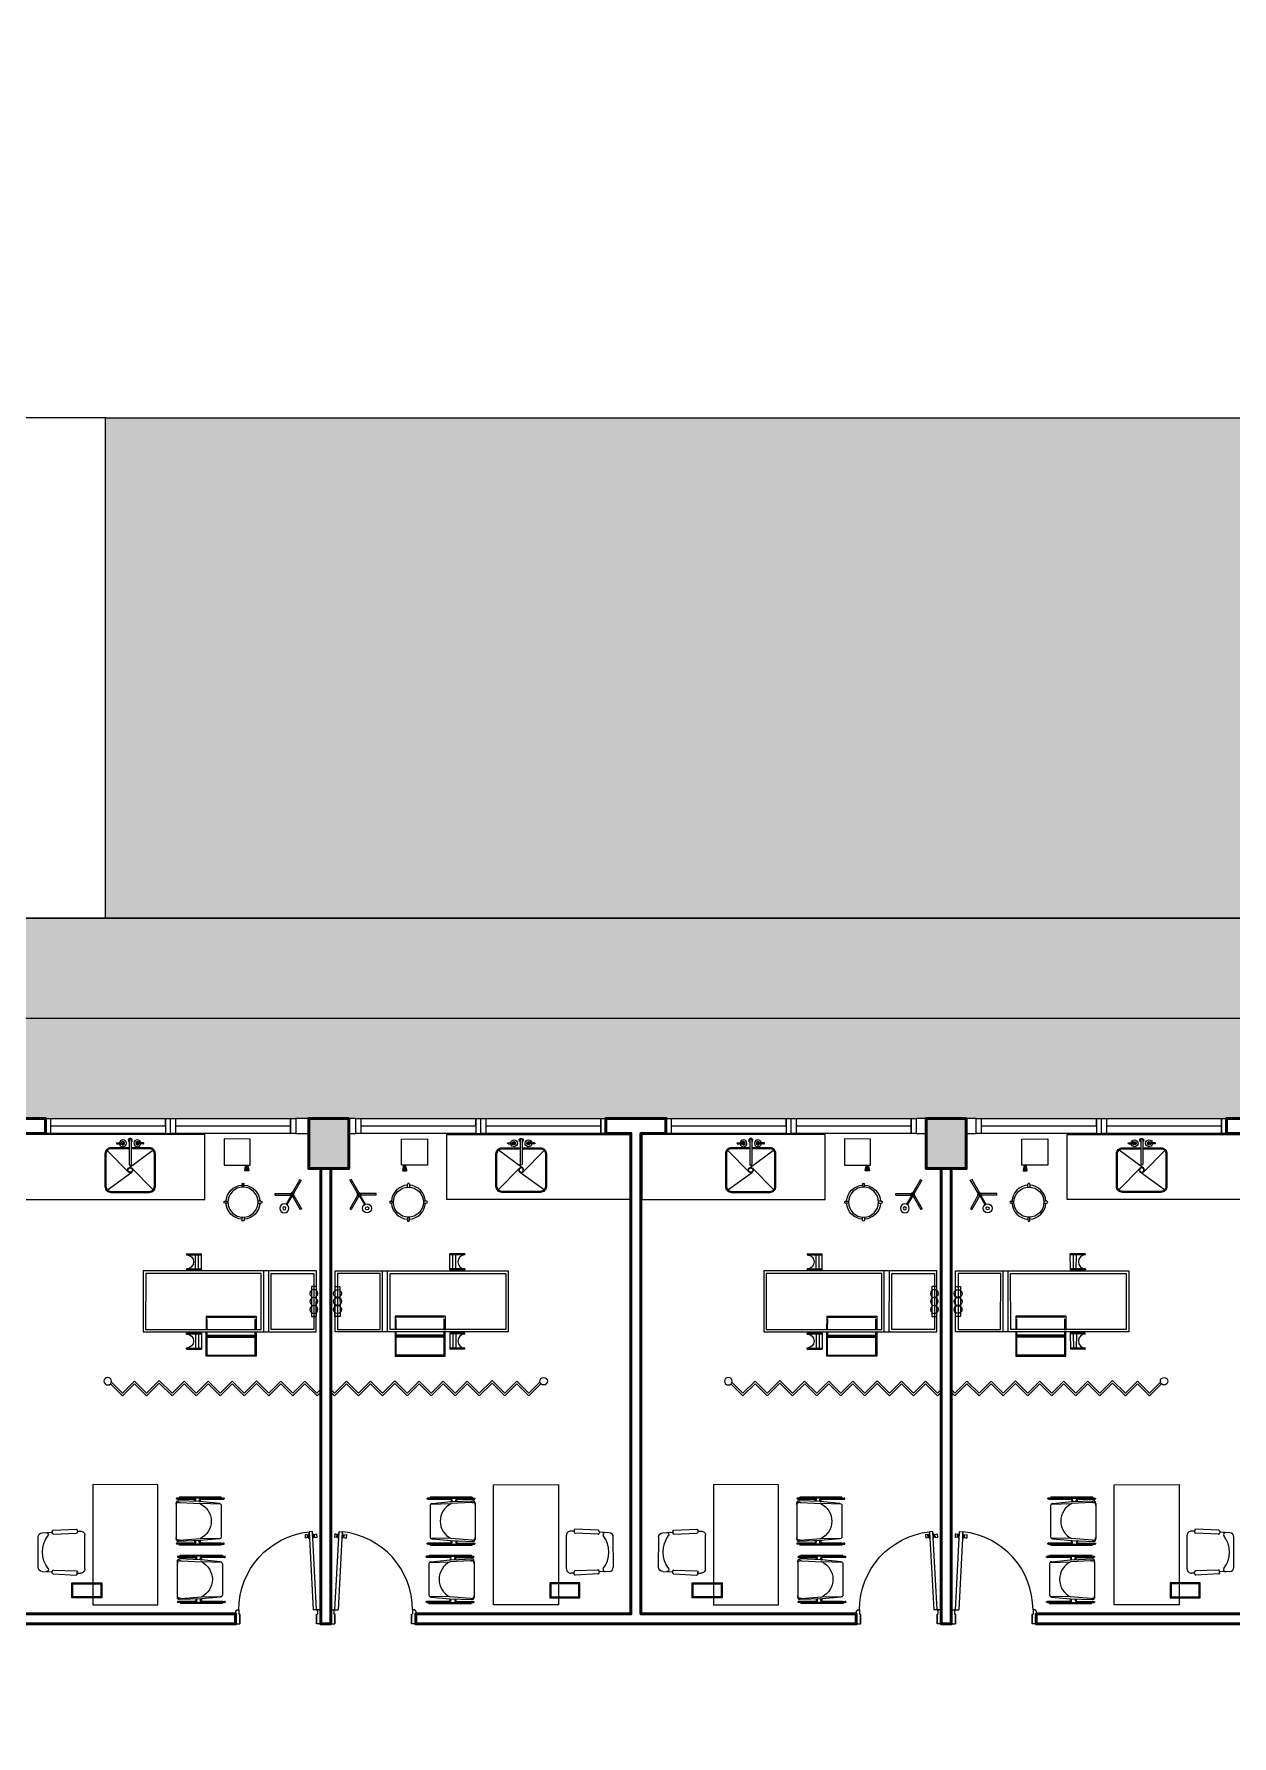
# Model space of a CAD drawing. Header units: millimetres. Extents: x 2508 to 2607, y 837 to 997.
# Drawn here: x 2555.01 to 2566.98, y 860.15 to 877.16 of the extents above; entities that cross this region are included whole.
import ezdxf

# ---------------------------------------------------------------- set-up
doc = ezdxf.new("R2010")
doc.units = ezdxf.units.MM
doc.linetypes.add('DASHED', pattern=[19.05, 12.7, -6.35])
for name, color, linetype, lineweight in [('COLUMNAS', 255, 'Continuous', 50), ('MOBILIARIO', 181, 'Continuous', 9), ('PAREDES', 7, 'Continuous', 50), ('PISO EST', 250, 'Continuous', 0)]:
    doc.layers.add(name, color=color, linetype=linetype, lineweight=lineweight)
doc.layers.add('PUERT', color=20, linetype='Continuous')
doc.layers.add('VENTANA', color=5, linetype='Continuous')
pattern_1 = [(50, (-142.9073, -102.22134), (0.364369338, -0.03187817), [0.0381, -0.4191]), (355, (-142.9073, -102.22134), (-0.07048565, 0.382113286), [0.03048, -0.33528]), (100.451, (-142.87695, -102.224), (0.293885003, 0.350233376), [0.03238, -0.35618]), (46.1842, (-142.9073, -102.11974), (0.54215808, -0.084084656), [0.05715, -0.62865]), (96.6356, (-142.86213, -102.12675), (0.47480847, 0.49485111), [0.04857, -0.53427]), (351.184, (-142.9073, -102.11974), (0.47480921, 0.49485024), [0.04572, -0.50292]), (21, (-142.8565, -102.14514), (0.30322976, -0.204531037), [0.0381, -0.4191]), (326, (-142.8565, -102.14514), (0.123604057, 0.36837593), [0.03048, -0.33528]), (71.4514, (-142.83124, -102.1622), (0.42683298, 0.163845715), [0.03238, -0.35618]), (37.5, (-142.90731, -102.22134), (0.0061772065, 0.169110078), [0, -0.331216, 0, -0.34036, 0, -0.33655]), (7.5, (-142.90731, -102.22134), (0.133639325, 0.20036115), [0, -0.194056, 0, -0.323596, 0, -0.12827]), (327.5, (-143.0206, -102.22134), (0.2711811903, -0.011457488), [0, -0.127, 0, -0.39624, 0, -0.52578]), (317.5, (-143.0714, -102.22134), (0.296258363, 0.050852982), [0, -0.1651, 0, -0.263144, 0, -0.37338])]

# ---------------------------------------------------------------- blocks, each defined once
blk = doc.blocks.new('gkgk')
for p, q in [((-0.037, 0.806), (-0.039, 0.766)), ((-0.015, 0.77), (-0.039, 0.766)), ((-0.013, 0.8), (-0.037, 0.806)), ((-0.035, 0.002), (0.008, 0.83)), ((-0.014, 0.776), (-0.015, 0.77)), ((-0.014, 0.776), (-0.013, 0.794)), ((-0.01, 0.776), (-0.014, 0.776)), ((-0.013, 0.794), (-0.013, 0.8)), ((-0.009, 0.793), (-0.013, 0.794)), ((-0.01, 0.776), (-0.009, 0.793)), ((-0.01, 0.776), (-0.01, 0.773)), ((-0.006, 0.773), (-0.01, 0.773)), ((-0.009, 0.793), (-0.009, 0.796)), ((-0.005, 0.796), (-0.009, 0.796)), ((-0.006, 0.773), (-0.007, 0.77)), ((-0.003, 0.77), (-0.007, 0.77)), ((-0.006, 0.773), (-0.005, 0.796)), ((-0.001, 0.798), (-0.005, 0.799)), ((-0.005, 0.796), (-0.005, 0.799)), ((-0.003, 0.77), (-0.001, 0.798)), ((0.003, 0.758), (-0.003, 0.77)), ((0.006, 0.81), (-0.001, 0.798)), ((0.043, 0.828), (0, 0)), ((0.003, 0.758), (0.006, 0.81)), ((0.005, 0.758), (0.003, 0.758)), ((0.007, 0.81), (0.006, 0.81)), ((0.008, 0.83), (0.043, 0.828)), ((0.04, 0.756), (0.041, 0.756)), ((0.041, 0.756), (0.044, 0.808)), ((0.041, 0.782), (0.041, 0.782)), ((0.041, 0.782), (0.041, 0.782)), ((0.041, 0.756), (0.048, 0.767)), ((0.042, 0.808), (0.044, 0.808)), ((0.044, 0.808), (0.05, 0.796)), ((0.048, 0.767), (0.05, 0.796)), ((0.048, 0.767), (0.052, 0.767)), ((0.05, 0.796), (0.054, 0.796)), ((0.052, 0.77), (0.053, 0.792)), ((0.052, 0.77), (0.056, 0.77)), ((0.052, 0.77), (0.052, 0.767)), ((0.053, 0.792), (0.054, 0.796)), ((0.053, 0.792), (0.057, 0.792)), ((0.056, 0.772), (0.057, 0.79)), ((0.056, 0.772), (0.06, 0.772)), ((0.056, 0.772), (0.056, 0.77)), ((0.057, 0.79), (0.057, 0.792)), ((0.057, 0.79), (0.061, 0.79)), ((0.06, 0.772), (0.061, 0.79)), ((0.06, 0.772), (0.06, 0.766)), ((0.06, 0.766), (0.084, 0.76)), ((0.061, 0.79), (0.062, 0.796)), ((0.062, 0.796), (0.086, 0.799)), ((0.086, 0.799), (0.084, 0.76)), ((-0.07, 0.002), (-0.045, 0.002)), ((-0.07, 0.002), (-0.07, -0.008)), ((-0.045, 0.002), (-0.045, -0.043)), ((-0.035, 0.002), (0, 0)), ((0.785, 0.002), (0.785, -0.043)), ((0.81, 0.002), (0.785, 0.002)), ((0.81, 0.002), (0.81, -0.008)), ((-0.08, -0.008), (-0.08, -0.138)), ((-0.08, -0.008), (-0.07, -0.008)), ((-0.08, -0.138), (-0.07, -0.138)), ((-0.07, -0.138), (-0.07, -0.148)), ((-0.07, -0.148), (-0.035, -0.148)), ((-0.035, -0.043), (-0.045, -0.043)), ((-0.045, -0.073), (-0.045, -0.073)), ((-0.045, -0.073), (-0.045, -0.073)), ((-0.035, -0.043), (-0.035, -0.148)), ((-0.035, -0.148), (-0.035, -0.043)), ((0.775, -0.043), (0.775, -0.148)), ((0.775, -0.148), (0.775, -0.043)), ((0.775, -0.043), (0.785, -0.043)), ((0.81, -0.148), (0.775, -0.148)), ((0.785, -0.073), (0.785, -0.073)), ((0.785, -0.073), (0.785, -0.073)), ((0.82, -0.008), (0.81, -0.008)), ((0.82, -0.138), (0.81, -0.138)), ((0.81, -0.138), (0.81, -0.148)), ((0.82, -0.008), (0.82, -0.138))]:
    blk.add_line(p, q)
at = {"ltscale": 0.25}
blk.add_circle((-0.04, 0.002), 0.005, dxfattribs=at)
blk.add_arc((-0.045, 0.002), 0.83, 360, 83.893)
blk = doc.blocks.new('DFHHHI0000000')
at = {"color": 7, "xscale": 0.9444444444444708, "yscale": 0.9444444444444708, "zscale": 0.9444444444444708, "rotation": 295.000000000284}
blk.add_blockref('gkgk', (2624.671, 1467.705), dxfattribs=at)
blk = doc.blocks.new('WRTG')
at = {"layer": 'VENTANA'}
for p, q in [((2664.195, 963.898), (2664.195, 964.048)), ((2664.195, 964.048), (2664.245, 964.048)), ((2665.395, 963.898), (2664.195, 963.898)), ((2664.245, 964.048), (2664.245, 963.898)), ((2664.245, 964.048), (2666.645, 964.048)), ((2664.245, 963.973), (2665.395, 963.973)), ((2664.245, 963.973), (2664.245, 963.898)), ((2665.395, 964.048), (2665.395, 963.898)), ((2665.395, 963.973), (2665.395, 964.048)), ((2665.395, 963.898), (2665.445, 963.898)), ((2665.445, 963.898), (2665.445, 964.048)), ((2666.645, 963.898), (2665.445, 963.898)), ((2665.495, 964.048), (2665.495, 963.973)), ((2665.495, 964.048), (2665.495, 963.898)), ((2665.495, 963.973), (2666.645, 963.973)), ((2666.645, 963.898), (2666.645, 964.048)), ((2666.645, 964.048), (2666.695, 964.048)), ((2666.645, 964.048), (2666.645, 963.898)), ((2666.695, 963.898), (2666.645, 963.898)), ((2666.695, 964.048), (2666.695, 963.898))]:
    blk.add_line(p, q, dxfattribs=at)
blk = doc.blocks.new('CESTO')
for points in [[(-0.077, 0.159), (0.073, 0.159), (0.073, -0.141), (-0.077, -0.141)], [(-0.067, 0.149), (0.063, 0.149), (0.063, -0.131), (-0.067, -0.131)]]:
    blk.add_lwpolyline(points, close=True)
blk = doc.blocks.new('LJ')
at = {"layer": 'MOBILIARIO'}
for p, q in [((2626.775, 1467.697), (2626.773, 1467.701)), ((2626.776, 1467.694), (2626.775, 1467.697)), ((2626.776, 1467.694), (2626.778, 1467.691)), ((2626.868, 1467.497), (2626.776, 1467.694)), ((2626.776, 1467.694), (2626.868, 1467.497)), ((2626.786, 1467.697), (2626.782, 1467.705)), ((2626.786, 1467.697), (2626.785, 1467.698)), ((2626.793, 1467.682), (2626.785, 1467.698)), ((2626.877, 1467.501), (2626.785, 1467.698)), ((2626.726, 1467.651), (2626.443, 1467.519)), ((2626.741, 1467.652), (2626.832, 1467.469)), ((2626.752, 1467.642), (2626.85, 1467.477)), ((2626.752, 1467.642), (2626.752, 1467.642)), ((2626.802, 1467.686), (2626.793, 1467.682)), ((2626.802, 1467.686), (2626.793, 1467.682)), ((2626.802, 1467.686), (2626.793, 1467.682)), ((2626.802, 1467.686), (2626.793, 1467.682)), ((2626.802, 1467.686), (2626.793, 1467.682)), ((2626.793, 1467.682), (2626.806, 1467.655)), ((2626.802, 1467.686), (2626.98, 1467.306)), ((2626.98, 1467.306), (2626.802, 1467.686)), ((2626.194, 1467.415), (2625.911, 1467.283)), ((2626.209, 1467.416), (2626.3, 1467.233)), ((2626.22, 1467.406), (2626.318, 1467.241)), ((2626.22, 1467.406), (2626.22, 1467.406)), ((2626.243, 1467.461), (2626.241, 1467.465)), ((2626.244, 1467.459), (2626.243, 1467.461)), ((2626.244, 1467.459), (2626.337, 1467.261)), ((2626.245, 1467.458), (2626.246, 1467.455)), ((2626.337, 1467.261), (2626.245, 1467.458)), ((2626.254, 1467.461), (2626.251, 1467.469)), ((2626.254, 1467.461), (2626.254, 1467.462)), ((2626.261, 1467.446), (2626.254, 1467.462)), ((2626.346, 1467.265), (2626.254, 1467.462)), ((2626.27, 1467.45), (2626.261, 1467.446)), ((2626.27, 1467.45), (2626.261, 1467.446)), ((2626.27, 1467.45), (2626.261, 1467.446)), ((2626.27, 1467.45), (2626.261, 1467.446)), ((2626.27, 1467.45), (2626.261, 1467.446)), ((2626.261, 1467.446), (2626.274, 1467.419)), ((2626.27, 1467.45), (2626.448, 1467.07)), ((2626.448, 1467.07), (2626.27, 1467.45)), ((2626.369, 1467.503), (2626.365, 1467.511)), ((2626.456, 1467.317), (2626.365, 1467.511)), ((2626.376, 1467.488), (2626.367, 1467.483)), ((2626.367, 1467.483), (2626.544, 1467.103)), ((2626.369, 1467.503), (2626.461, 1467.306)), ((2626.378, 1467.508), (2626.374, 1467.515)), ((2626.385, 1467.492), (2626.378, 1467.508)), ((2626.385, 1467.492), (2626.47, 1467.311)), ((2626.462, 1467.326), (2626.385, 1467.492)), ((2626.515, 1467.321), (2626.433, 1467.508)), ((2626.433, 1467.493), (2626.497, 1467.312)), ((2626.927, 1467.292), (2626.832, 1467.469)), ((2626.832, 1467.469), (2626.832, 1467.469)), ((2626.864, 1467.483), (2626.85, 1467.477)), ((2626.864, 1467.483), (2626.85, 1467.477)), ((2626.855, 1467.468), (2626.85, 1467.477)), ((2626.855, 1467.468), (2626.868, 1467.474)), ((2626.855, 1467.468), (2626.95, 1467.283)), ((2626.871, 1467.435), (2626.883, 1467.441)), ((2626.876, 1467.426), (2626.888, 1467.432)), ((2626.877, 1467.501), (2626.91, 1467.431)), ((2626.892, 1467.445), (2626.892, 1467.445)), ((2626.901, 1467.427), (2626.969, 1467.28)), ((2626.969, 1467.28), (2626.901, 1467.427)), ((2626.91, 1467.431), (2626.978, 1467.285)), ((2625.837, 1467.268), (2625.834, 1467.275)), ((2625.924, 1467.081), (2625.834, 1467.275)), ((2625.844, 1467.252), (2625.835, 1467.248)), ((2625.835, 1467.248), (2626.013, 1466.867)), ((2625.837, 1467.268), (2625.929, 1467.07)), ((2625.846, 1467.272), (2625.843, 1467.279)), ((2625.853, 1467.256), (2625.846, 1467.272)), ((2625.853, 1467.256), (2625.938, 1467.075)), ((2625.931, 1467.09), (2625.853, 1467.256)), ((2625.983, 1467.085), (2625.901, 1467.272)), ((2625.901, 1467.257), (2625.965, 1467.076)), ((2626.395, 1467.056), (2626.3, 1467.233)), ((2626.3, 1467.233), (2626.3, 1467.233)), ((2626.332, 1467.247), (2626.318, 1467.241)), ((2626.332, 1467.247), (2626.318, 1467.241)), ((2626.323, 1467.232), (2626.318, 1467.241)), ((2626.323, 1467.232), (2626.336, 1467.238)), ((2626.323, 1467.232), (2626.418, 1467.047)), ((2626.34, 1467.199), (2626.352, 1467.205)), ((2626.344, 1467.19), (2626.356, 1467.196)), ((2626.346, 1467.265), (2626.378, 1467.195)), ((2626.36, 1467.209), (2626.361, 1467.209)), ((2626.369, 1467.191), (2626.437, 1467.044)), ((2626.437, 1467.044), (2626.369, 1467.191)), ((2626.378, 1467.195), (2626.446, 1467.049)), ((2626.465, 1467.297), (2626.456, 1467.317)), ((2626.469, 1467.288), (2626.459, 1467.309)), ((2626.459, 1467.309), (2626.5, 1467.221)), ((2626.47, 1467.311), (2626.462, 1467.326)), ((2626.465, 1467.297), (2626.469, 1467.288)), ((2626.469, 1467.288), (2626.485, 1467.255)), ((2626.483, 1467.306), (2626.497, 1467.312)), ((2626.497, 1467.312), (2626.483, 1467.306)), ((2626.487, 1467.297), (2626.5, 1467.303)), ((2626.493, 1467.237), (2626.561, 1467.091)), ((2626.497, 1467.312), (2626.581, 1467.111)), ((2626.502, 1467.241), (2626.57, 1467.095)), ((2626.515, 1467.269), (2626.503, 1467.263)), ((2626.519, 1467.26), (2626.507, 1467.254)), ((2626.589, 1467.127), (2626.515, 1467.321)), ((2626.925, 1467.247), (2626.621, 1467.105)), ((2626.933, 1467.251), (2626.917, 1467.244)), ((2626.917, 1467.244), (2626.917, 1467.244)), ((2626.931, 1467.283), (2626.927, 1467.292)), ((2626.931, 1467.283), (2626.935, 1467.274)), ((2626.933, 1467.251), (2626.941, 1467.255)), ((2626.97, 1467.301), (2626.958, 1467.329)), ((2626.969, 1467.281), (2626.972, 1467.274)), ((2626.969, 1467.281), (2626.969, 1467.28)), ((2626.98, 1467.306), (2626.97, 1467.301)), ((2626.98, 1467.306), (2626.97, 1467.301)), ((2626.98, 1467.306), (2626.97, 1467.301)), ((2626.98, 1467.306), (2626.97, 1467.301)), ((2626.98, 1467.306), (2626.97, 1467.301)), ((2626.97, 1467.301), (2626.978, 1467.285)), ((2626.978, 1467.285), (2626.981, 1467.279)), ((2626.978, 1467.285), (2626.978, 1467.285)), ((2625.933, 1467.061), (2625.924, 1467.081)), ((2625.928, 1467.073), (2625.969, 1466.985)), ((2625.937, 1467.052), (2625.928, 1467.073)), ((2625.938, 1467.075), (2625.931, 1467.09)), ((2625.933, 1467.061), (2625.937, 1467.052)), ((2625.937, 1467.052), (2625.953, 1467.019)), ((2625.951, 1467.07), (2625.965, 1467.076)), ((2625.965, 1467.076), (2625.951, 1467.07)), ((2625.955, 1467.061), (2625.969, 1467.067)), ((2625.965, 1467.076), (2626.05, 1466.875)), ((2625.983, 1467.033), (2625.971, 1467.027)), ((2625.987, 1467.024), (2625.975, 1467.018)), ((2626.057, 1466.891), (2625.983, 1467.085)), ((2626.394, 1467.011), (2626.089, 1466.869)), ((2626.401, 1467.015), (2626.385, 1467.008)), ((2626.399, 1467.047), (2626.395, 1467.056)), ((2626.399, 1467.047), (2626.403, 1467.038)), ((2626.401, 1467.015), (2626.409, 1467.019)), ((2626.439, 1467.066), (2626.426, 1467.093)), ((2626.437, 1467.045), (2626.44, 1467.038)), ((2626.437, 1467.045), (2626.437, 1467.044)), ((2626.448, 1467.07), (2626.439, 1467.066)), ((2626.448, 1467.07), (2626.439, 1467.066)), ((2626.448, 1467.07), (2626.439, 1467.066)), ((2626.448, 1467.07), (2626.439, 1467.066)), ((2626.448, 1467.07), (2626.439, 1467.066)), ((2626.439, 1467.066), (2626.447, 1467.049)), ((2626.446, 1467.049), (2626.449, 1467.043)), ((2626.446, 1467.049), (2626.447, 1467.049)), ((2626.554, 1467.107), (2626.544, 1467.103)), ((2626.561, 1467.091), (2626.564, 1467.084)), ((2626.57, 1467.095), (2626.573, 1467.088)), ((2626.589, 1467.127), (2626.594, 1467.115)), ((2626.616, 1467.103), (2626.609, 1467.1)), ((2626.616, 1467.103), (2626.626, 1467.108)), ((2625.961, 1467.001), (2626.029, 1466.855)), ((2625.97, 1467.005), (2626.038, 1466.859)), ((2626.022, 1466.871), (2626.013, 1466.867)), ((2626.029, 1466.855), (2626.032, 1466.848)), ((2626.038, 1466.859), (2626.041, 1466.852)), ((2626.057, 1466.891), (2626.063, 1466.879)), ((2626.084, 1466.867), (2626.077, 1466.864)), ((2626.084, 1466.867), (2626.094, 1466.872)), ((2626.385, 1467.008), (2626.385, 1467.008)), ((2626.728, 1466.148), (2627.032, 1466.29)), ((2627.174, 1466.009), (2627.087, 1466.222)), ((2627.101, 1466.238), (2627.089, 1466.268)), ((2627.111, 1466.242), (2627.092, 1466.235)), ((2627.211, 1466.024), (2627.124, 1466.237)), ((2626.722, 1466.062), (2626.708, 1466.09)), ((2626.816, 1465.84), (2626.709, 1466.044)), ((2626.714, 1466.057), (2626.731, 1466.066)), ((2626.851, 1465.858), (2626.745, 1466.062)), ((2627.206, 1466.011), (2627.187, 1466.003)), ((2627.235, 1465.914), (2627.197, 1466.007)), ((2626.829, 1465.836), (2626.847, 1465.845)), ((2626.885, 1465.75), (2626.838, 1465.84)), ((2626.941, 1465.731), (2627.214, 1465.859))]:
    blk.add_line(p, q, dxfattribs=at)
blk.add_lwpolyline([(2627.457, 1466.576), (2626.368, 1466.068), (2626.093, 1466.657), (2627.182, 1467.165)], close=True, dxfattribs=at)
for centre in [(2626.778, 1467.703), (2626.246, 1467.467), (2626.37, 1467.512), (2625.838, 1467.277), (2626.976, 1467.277), (2626.445, 1467.041), (2626.569, 1467.087), (2626.037, 1466.851)]:
    blk.add_circle(centre, 0.005, dxfattribs=at)
for centre, radius, start, end in [((2626.734, 1467.633), 0.02, 27.7263, 115), ((2626.202, 1467.397), 0.02, 27.7263, 115), ((2626.452, 1467.501), 0.02, 115, 202.2737), ((2626.709, 1467.318), 0.194, 50.6954, 179.3046), ((2626.859, 1467.492), 0.01, 295, 25), ((2626.859, 1467.492), 0.01, 295, 25), ((2626.859, 1467.492), 0.02, 295, 25), ((2626.892, 1467.423), 0.02, 25, 115), ((2626.892, 1467.423), 0.01, 25, 115), ((2625.92, 1467.265), 0.02, 115, 202.2737), ((2626.177, 1467.082), 0.194, 50.6954, 179.3046), ((2626.328, 1467.256), 0.01, 295, 25), ((2626.328, 1467.256), 0.01, 295, 25), ((2626.328, 1467.256), 0.02, 295, 25), ((2626.36, 1467.187), 0.02, 25, 115), ((2626.36, 1467.187), 0.01, 25, 115), ((2626.479, 1467.315), 0.02, 205, 295), ((2626.479, 1467.315), 0.01, 205, 295), ((2626.511, 1467.245), 0.02, 115, 205), ((2626.511, 1467.245), 0.01, 115, 205), ((2626.917, 1467.265), 0.02, 295, 25), ((2626.932, 1467.273), 0.02, 295, 29.7636), ((2625.947, 1467.079), 0.02, 205, 295), ((2625.947, 1467.079), 0.01, 205, 295), ((2625.979, 1467.009), 0.02, 115, 205), ((2625.979, 1467.009), 0.01, 115, 205), ((2626.385, 1467.03), 0.02, 295, 25), ((2626.4, 1467.037), 0.02, 295, 29.7636), ((2626.6, 1467.118), 0.02, 200.2364, 295), ((2626.613, 1467.124), 0.02, 205, 295), ((2626.068, 1466.882), 0.02, 200.2364, 295), ((2626.081, 1466.888), 0.02, 205, 295), ((2627.05, 1466.251), 0.0425, 22.3974, 115), ((2627.096, 1466.225), 0.01, 112.3974, 202.3974), ((2627.114, 1466.233), 0.01, 22.3974, 112.3974), ((2626.746, 1466.109), 0.0425, 115, 207.6026), ((2626.718, 1466.048), 0.01, 117.6026, 207.6026), ((2626.736, 1466.058), 0.01, 27.6026, 117.6026), ((2627.184, 1466.013), 0.01, 202.3974, 292.3974), ((2627.202, 1466.02), 0.01, 292.3974, 22.3974), ((2626.825, 1465.844), 0.01, 207.6026, 297.6026), ((2626.843, 1465.854), 0.01, 297.6026, 27.6026), ((2626.944, 1466.082), 0.272, 257.675, 332.2182), ((2627.201, 1465.944), 0.02, 19.1265, 144.8903), ((2627.196, 1465.897), 0.0425, 295, 22.3974), ((2626.884, 1465.796), 0.02, 85.1097, 210.8735), ((2626.923, 1465.77), 0.0425, 207.6026, 295)]:
    blk.add_arc(centre, radius, start, end, dxfattribs=at)
at = {"layer": 'MOBILIARIO', "xscale": -1, "rotation": 25.00000000000017}
blk.add_blockref('CESTO', (2626.529, 1466.065), dxfattribs=at)
blk = doc.blocks.new('SDF')
at = {"layer": 'MOBILIARIO'}
for p, q in [((2627.896, 1469.244), (2628.449, 1469.502)), ((2628.437, 1469.469), (2627.929, 1469.232)), ((2628.037, 1469.311), (2628.309, 1469.437)), ((2628.33, 1469.392), (2628.058, 1469.265)), ((2628.616, 1469.083), (2628.437, 1469.469)), ((2628.449, 1469.502), (2629.18, 1467.934)), ((2628.627, 1467.676), (2627.896, 1469.244)), ((2627.929, 1469.232), (2628.109, 1468.847)), ((2628.058, 1469.265), (2628.037, 1469.311)), ((2628.096, 1468.813), (2628.648, 1469.071)), ((2628.109, 1468.847), (2628.616, 1469.083)), ((2628.118, 1468.768), (2628.669, 1469.025)), ((2628.151, 1468.756), (2628.658, 1468.993)), ((2628.658, 1468.993), (2629.147, 1467.946)), ((2628.639, 1467.709), (2628.151, 1468.756)), ((2628.294, 1468.766), (2628.168, 1468.708)), ((2628.172, 1468.699), (2628.274, 1468.746)), ((2628.492, 1468.318), (2628.289, 1468.753)), ((2628.505, 1468.313), (2628.294, 1468.766)), ((2628.149, 1468.699), (2627.931, 1468.597)), ((2627.931, 1468.597), (2628.142, 1468.144)), ((2627.944, 1468.592), (2628.108, 1468.668)), ((2628.147, 1468.157), (2627.944, 1468.592)), ((2628.31, 1468.233), (2628.108, 1468.668)), ((2628.324, 1468.229), (2628.112, 1468.682)), ((2628.126, 1468.677), (2628.153, 1468.69)), ((2628.328, 1468.242), (2628.126, 1468.677)), ((2628.942, 1468.467), (2629.087, 1468.535)), ((2629.005, 1468.331), (2628.942, 1468.467)), ((2629.015, 1468.335), (2628.951, 1468.471)), ((2628.964, 1468.444), (2629.091, 1468.503)), ((2628.976, 1468.417), (2629.103, 1468.476)), ((2629.141, 1468.395), (2629.078, 1468.531)), ((2629.15, 1468.399), (2629.087, 1468.535)), ((2629.15, 1468.399), (2629.141, 1468.395)), ((2628.142, 1468.144), (2628.362, 1468.247)), ((2628.147, 1468.157), (2628.31, 1468.233)), ((2628.371, 1468.201), (2628.226, 1468.133)), ((2628.328, 1468.242), (2628.358, 1468.256)), ((2628.434, 1468.065), (2628.371, 1468.201)), ((2628.375, 1468.263), (2628.477, 1468.311)), ((2628.505, 1468.313), (2628.379, 1468.254)), ((2629.015, 1468.335), (2629.005, 1468.331)), ((2628.289, 1467.997), (2628.226, 1468.133)), ((2628.299, 1468.002), (2628.235, 1468.138)), ((2628.375, 1468.17), (2628.248, 1468.11)), ((2628.387, 1468.142), (2628.26, 1468.083)), ((2628.425, 1468.061), (2628.362, 1468.197)), ((2628.425, 1468.061), (2628.434, 1468.065)), ((2628.289, 1467.997), (2628.299, 1468.002)), ((2629.18, 1467.934), (2628.627, 1467.676)), ((2629.147, 1467.946), (2628.639, 1467.709))]:
    blk.add_line(p, q, dxfattribs=at)
at = {"layer": 'MOBILIARIO', "color": 7}
blk.add_line((2628.309, 1469.437), (2628.33, 1469.392), dxfattribs=at)
at = {"layer": 'MOBILIARIO'}
for centre in [(2628.255, 1469.384), (2628.11, 1469.317), (2628.183, 1469.35)]:
    blk.add_circle(centre, 0.0393, dxfattribs=at)
for centre in [(2629.078, 1468.365), (2628.362, 1468.031)]:
    blk.add_arc(centre, 0.07, 25.1612, 204.8388, dxfattribs=at)
blk = doc.blocks.new('SDFKLJ')
at = {"layer": 'MOBILIARIO', "color": 7, "ltscale": 0.8}
for p, q in [((2627.332, 1469.029), (2627.314, 1468.98)), ((2627.474, 1468.922), (2627.314, 1468.98)), ((2627.354, 1469.031), (2627.34, 1468.992)), ((2627.5, 1468.934), (2627.34, 1468.992)), ((2627.474, 1468.922), (2627.416, 1468.762)), ((2627.5, 1468.934), (2627.441, 1468.774)), ((2627.575, 1468.704), (2627.416, 1468.762)), ((2627.601, 1468.716), (2627.441, 1468.774)), ((2627.601, 1468.716), (2627.543, 1468.556)), ((2627.575, 1468.704), (2627.517, 1468.544)), ((2627.681, 1468.485), (2627.517, 1468.544)), ((2627.706, 1468.497), (2627.543, 1468.556)), ((2627.681, 1468.485), (2627.621, 1468.321)), ((2627.706, 1468.497), (2627.647, 1468.333)), ((2627.781, 1468.263), (2627.621, 1468.321)), ((2627.807, 1468.275), (2627.647, 1468.333)), ((2627.781, 1468.263), (2627.723, 1468.104)), ((2627.807, 1468.275), (2627.748, 1468.116)), ((2627.883, 1468.045), (2627.723, 1468.104)), ((2627.908, 1468.057), (2627.748, 1468.116)), ((2627.883, 1468.045), (2627.824, 1467.886)), ((2627.908, 1468.057), (2627.85, 1467.898)), ((2627.984, 1467.828), (2627.824, 1467.886)), ((2628.01, 1467.839), (2627.85, 1467.898)), ((2627.984, 1467.828), (2627.926, 1467.668)), ((2628.01, 1467.839), (2627.952, 1467.68)), ((2628.096, 1467.606), (2627.926, 1467.668)), ((2628.121, 1467.618), (2627.952, 1467.68)), ((2628.096, 1467.606), (2628.034, 1467.436)), ((2628.121, 1467.618), (2628.06, 1467.448)), ((2628.194, 1467.378), (2628.034, 1467.436)), ((2628.219, 1467.39), (2628.06, 1467.448)), ((2628.194, 1467.378), (2628.136, 1467.218)), ((2628.219, 1467.39), (2628.161, 1467.23)), ((2628.295, 1467.16), (2628.136, 1467.218)), ((2628.307, 1467.177), (2628.161, 1467.23))]:
    blk.add_line(p, q, dxfattribs=at)
at = {"layer": 'MOBILIARIO', "color": 7}
blk.add_circle((2628.331, 1467.148), 0.038, dxfattribs=at)
blk = doc.blocks.new('TARJA')
for p, q in [((-0.014, -0.022), (-0.227, 0.194)), ((0.23, 0.196), (-0.014, 0.018)), ((0.232, -0.198), (0.019, 0.018)), ((0.019, -0.022), (-0.225, -0.2)), ((-0.008, -0.3), (-0.008, -0.06)), ((0.012, -0.3), (0.012, -0.06)), ((-0.134, -0.27), (-0.134, -0.273)), ((-0.134, -0.273), (-0.054, -0.273)), ((-0.127, -0.263), (-0.055, -0.263)), ((0.139, -0.273), (0.058, -0.273)), ((0.132, -0.263), (0.059, -0.263)), ((0.139, -0.27), (0.139, -0.273))]:
    blk.add_line(p, q)
for points in [[(0.012, -0.225), (0.194, -0.225, 0.414214), (0.254, -0.165), (0.254, 0.161, 0.414214), (0.194, 0.221), (-0.19, 0.221, 0.414214), (-0.25, 0.161), (-0.25, -0.165, 0.414214), (-0.19, -0.225), (-0.007, -0.225)], [(0.012, -0.215), (0.194, -0.215, 0.414214), (0.244, -0.165), (0.244, 0.161, 0.414214), (0.194, 0.211), (-0.19, 0.211, 0.414214), (-0.24, 0.161), (-0.24, -0.165, 0.414214), (-0.19, -0.215), (-0.007, -0.215)]]:
    blk.add_lwpolyline(points, format="xyb")
for radius in [0.026, 0.021]:
    blk.add_circle((0.002, -0.002), radius)
for centre, radius, start, end in [((0.002, -0.06), 0.01, 0, 180), ((-0.127, -0.27), 0.00711, 89.9822, 179.9822), ((-0.07, -0.27), 0.0345, 185.2545, 168.7617), ((-0.07, -0.27), 0.0167, 190.9013, 156.3336), ((0.002, -0.3), 0.02, 120, 60), ((0.002, -0.3), 0.01, 180, 0), ((0.075, -0.27), 0.0345, 11.2383, 354.7455), ((0.075, -0.27), 0.0167, 23.6664, 349.0987), ((0.132, -0.27), 0.00711, 0.0178, 90.0178)]:
    blk.add_arc(centre, radius, start, end)
blk = doc.blocks.new('SDFPPPUI')
at = {"layer": 'MOBILIARIO', "color": 7}
blk.add_lwpolyline([(2629.566, 1468.792), (2630.155, 1469.067), (2630.93, 1467.406), (2630.34, 1467.131)], close=True, dxfattribs=at)
at = {"layer": 'MOBILIARIO', "color": 7, "xscale": -1, "rotation": 114.9999999999998}
blk.add_blockref('TARJA', (2630.145, 1468.243), dxfattribs=at)
blk = doc.blocks.new('OPUJ')
at = {"layer": 'MOBILIARIO', "color": 7}
for p, q in [((2629.659, 1469.277), (2629.642, 1469.314)), ((2629.664, 1469.28), (2629.647, 1469.316)), ((2629.668, 1469.283), (2629.652, 1469.317)), ((2629.672, 1469.286), (2629.657, 1469.318)), ((2629.676, 1469.289), (2629.662, 1469.32)), ((2629.68, 1469.292), (2629.666, 1469.321)), ((2629.684, 1469.295), (2629.671, 1469.322)), ((2629.691, 1469.317), (2629.7, 1469.321)), ((2629.693, 1469.313), (2629.702, 1469.317)), ((2629.797, 1469.113), (2629.701, 1469.32))]:
    blk.add_line(p, q, dxfattribs=at)
blk.add_lwpolyline([(2630.033, 1469.223), (2629.797, 1469.113), (2629.687, 1469.348), (2629.923, 1469.458)], close=True, dxfattribs=at)
blk.add_lwpolyline([(2629.683, 1469.325), (2629.644, 1469.315, 0.487928), (2629.641, 1469.308), (2629.654, 1469.28, 0.487928), (2629.662, 1469.278), (2629.694, 1469.302, 0.344151), (2629.695, 1469.308), (2629.688, 1469.322, 0.344151)], format="xyb", close=True, dxfattribs=at)
blk = doc.blocks.new('DJHIIU')
at = {"layer": 'MOBILIARIO'}
for p, q in [((2629.308, 1469.259), (2629.296, 1469.287)), ((2629.314, 1469.295), (2629.327, 1469.268)), ((2629.241, 1469.074), (2629.213, 1469.061)), ((2629.222, 1469.043), (2629.249, 1469.056)), ((2629.512, 1469.2), (2629.54, 1469.213)), ((2629.548, 1469.195), (2629.521, 1469.182)), ((2629.435, 1468.988), (2629.448, 1468.961)), ((2629.466, 1468.969), (2629.453, 1468.997))]:
    blk.add_line(p, q, dxfattribs=at)
blk.add_circle((2629.381, 1469.128), 0.15, dxfattribs=at)
for centre, radius, start, end in [((2629.381, 1469.128), 0.17, 118.3723, 201.6277), ((2629.305, 1469.291), 0.01, 25, 205), ((2629.381, 1469.128), 0.17, 28.3723, 111.6277), ((2629.218, 1469.052), 0.01, 115, 295), ((2629.381, 1469.128), 0.17, 298.3723, 21.6277), ((2629.544, 1469.204), 0.01, 295, 115), ((2629.381, 1469.128), 0.17, 208.3723, 291.6277), ((2629.457, 1468.965), 0.01, 205, 25)]:
    blk.add_arc(centre, radius, start, end, dxfattribs=at)
blk = doc.blocks.new('ERJH')
at = {"layer": 'MOBILIARIO', "color": 7}
for p, q in [((2629.247, 1469.627), (2629.335, 1469.753)), ((2629.26, 1469.618), (2629.348, 1469.744)), ((2629.074, 1469.631), (2629.073, 1469.615)), ((2629.226, 1469.602), (2629.073, 1469.615)), ((2629.227, 1469.618), (2629.074, 1469.631)), ((2629.239, 1469.611), (2629.173, 1469.516)), ((2629.248, 1469.605), (2629.181, 1469.51)), ((2629.227, 1469.618), (2629.226, 1469.602)), ((2629.23, 1469.598), (2629.226, 1469.602)), ((2629.227, 1469.618), (2629.247, 1469.627)), ((2629.244, 1469.589), (2629.239, 1469.592)), ((2629.244, 1469.589), (2629.258, 1469.596)), ((2629.309, 1469.45), (2629.244, 1469.589)), ((2629.247, 1469.627), (2629.26, 1469.618)), ((2629.26, 1469.618), (2629.258, 1469.596)), ((2629.323, 1469.456), (2629.258, 1469.596)), ((2629.309, 1469.45), (2629.323, 1469.456))]:
    blk.add_line(p, q, dxfattribs=at)
for radius in [0.0448, 0.016]:
    blk.add_circle((2629.151, 1469.476), radius, dxfattribs=at)
for radius, start, end in [(0.0096, 267.231, 202.769), (0.00512, 325, 145)]:
    blk.add_arc((2629.244, 1469.608), radius, start, end, dxfattribs=at)

msp = doc.modelspace()

# ---------------------------------------------------------------- hatches: boundary and pattern name
at = {"layer": 'COLUMNAS'}
for points in [[(2558.155, 866.324), (2558.155, 865.824), (2557.755, 865.824), (2557.755, 866.324)], [(2564.324, 866.324), (2564.324, 865.824), (2563.924, 865.824), (2563.924, 866.324)]]:
    msp.add_hatch(color=256, dxfattribs=at).paths.add_polyline_path(points)
at = {"layer": 'PISO EST', "lineweight": 0}
h = msp.add_hatch(dxfattribs=at)
h.set_pattern_fill('AR-CONC', color=256, scale=0.002, style=0)
h.set_pattern_definition(pattern_1)
h.paths.add_polyline_path([(2555.724, 873.324), (2573.674, 873.324), (2573.674, 868.324), (2555.724, 868.324)])
h = msp.add_hatch(dxfattribs=at)
h.set_pattern_fill('AR-HBONE', color=256, scale=0.0009, style=0)
h.set_pattern_definition([(45, (-142.90731, -102.22134), (1e-17, 0.129315688), [0.27432, -0.09144]), (135, (-142.842655, -102.15668), (1e-17, 0.129315688), [0.27432, -0.09144])])
h.paths.add_polyline_path([(2573.674, 868.324), (2573.674, 867.324), (2547.624, 867.324), (2547.624, 849.918), (2546.624, 849.918), (2546.624, 868.324)])
h = msp.add_hatch(dxfattribs=at)
h.set_pattern_fill('AR-CONC', color=256, scale=0.002, style=0)
h.set_pattern_definition(pattern_1)
h.paths.add_polyline_path([(2551.624, 861.424), (2547.624, 861.424), (2547.624, 866.324), (2551.624, 866.324)])
h.paths.add_polyline_path([(2573.524, 866.324), (2547.624, 866.324), (2547.624, 867.324), (2573.524, 867.324)])
h.paths.add_polyline_path([(2547.624, 861.424), (2548.624, 861.424), (2548.624, 849.124), (2547.624, 849.124)])

# ---------------------------------------------------------------- linework, layer by layer
for p, q in [((2555.724, 873.324), (2548.624, 873.324)), ((2568.674, 868.324), (2548.624, 868.324)), ((2571.674, 867.324), (2548.624, 867.324))]:
    msp.add_line(p, q)
at = {"linetype": 'DASHED', "ltscale": 0.7}
msp.add_line((2555.724, 868.324), (2555.724, 873.324), dxfattribs=at)
at = {"lineweight": 0}
msp.add_line((2555.724, 873.324), (2569.894, 873.324), dxfattribs=at)
at = {"color": 251}
for p, q in [((2555.724, 868.324), (2555.724, 871.673)), ((2548.624, 868.324), (2557.724, 868.324)), ((2557.724, 868.324), (2566.824, 868.324))]:
    msp.add_line(p, q, dxfattribs=at)
at = {"lineweight": 0}
msp.add_arc((2569.594, 888.336), 15.014, 271.1448, 141.878, dxfattribs=at)
at = {"layer": 'COLUMNAS'}
for points in [[(2558.155, 866.324), (2558.155, 865.824), (2557.755, 865.824), (2557.755, 866.324), (2558.155, 866.324)], [(2564.324, 866.324), (2564.324, 865.824), (2563.924, 865.824), (2563.924, 866.324), (2564.324, 866.324)]]:
    msp.add_lwpolyline(points, dxfattribs=at)
at = {"layer": 'PAREDES'}
for points in [[(2555.124, 866.174), (2555.124, 866.324), (2552.024, 866.324), (2552.024, 866.174), (2554.774, 866.174), (2554.774, 862.574), (2553.774, 862.574), (2553.774, 862.474), (2554.774, 862.474), (2554.774, 861.274), (2557.024, 861.274), (2557.024, 861.374), (2554.874, 861.374), (2554.874, 866.174), (2555.124, 866.174)], [(2560.724, 866.174), (2560.724, 866.324), (2561.324, 866.324), (2561.324, 866.174), (2561.074, 866.174), (2561.074, 861.374), (2563.224, 861.374), (2563.224, 861.274), (2558.824, 861.274), (2558.824, 861.374), (2560.974, 861.374), (2560.974, 866.174), (2560.724, 866.174)], [(2567.524, 866.174), (2567.274, 866.174), (2567.274, 861.374), (2569.424, 861.374), (2569.424, 861.274), (2565.024, 861.274), (2565.024, 861.374), (2567.174, 861.374), (2567.174, 866.174), (2566.924, 866.174), (2566.924, 866.324), (2567.524, 866.324), (2567.524, 866.174)], [(2557.874, 865.824), (2557.974, 865.824), (2557.974, 861.274), (2557.874, 861.274), (2557.874, 865.824), (2557.974, 865.824)], [(2564.074, 865.824), (2564.174, 865.824), (2564.174, 861.274), (2564.074, 861.274), (2564.074, 865.824), (2564.174, 865.824)]]:
    msp.add_lwpolyline(points, dxfattribs=at)
at = {"layer": 'PAREDES', "lineweight": 0}
for points in [[(2557.755, 866.324), (2557.624, 866.324), (2557.624, 866.174), (2557.755, 866.174), (2557.755, 866.324)], [(2558.224, 866.324), (2558.155, 866.324), (2558.155, 866.174), (2558.224, 866.174), (2558.224, 866.324)], [(2563.824, 866.324), (2563.824, 866.174), (2563.924, 866.174), (2563.924, 866.324), (2563.824, 866.324)], [(2564.424, 866.324), (2564.324, 866.324), (2564.324, 866.174), (2564.424, 866.174), (2564.424, 866.324)]]:
    msp.add_lwpolyline(points, dxfattribs=at)
at = {"layer": 'PISO EST', "lineweight": 18}
msp.add_lwpolyline([(2573.674, 868.324), (2573.674, 867.324), (2547.624, 867.324), (2547.624, 849.918), (2546.624, 849.918), (2546.624, 868.324), (2573.674, 868.324)], dxfattribs=at)

# ---------------------------------------------------------------- block references
at = {"color": 3, "lineweight": 0}
for p in [(-109.071, -97.724), (-105.971, -97.724), (-102.871, -97.724), (-99.771, -97.724)]:
    msp.add_blockref('WRTG', p, dxfattribs=at)
at = {"xscale": -1, "rotation": 295.0000000000002}
for name, p in [('OPUJ', (2336.84, -2138.421)), ('OPUJ', (2343.04, -2138.421)), ('ERJH', (2336.84, -2138.421))]:
    msp.add_blockref(name, p, dxfattribs=at)
at = {"rotation": 64.99999999999983}
msp.add_blockref('OPUJ', (2779.008, -2138.421), dxfattribs=at)
at = {"layer": 'MOBILIARIO', "xscale": -1, "rotation": 295.0000000000002}
for name, p in [('SDFPPPUI', (2336.84, -2138.421)), ('SDFPPPUI', (2343.04, -2138.421)), ('DJHIIU', (2336.84, -2138.421)), ('DJHIIU', (2343.04, -2138.421)), ('ERJH', (2343.04, -2138.421)), ('SDF', (2336.84, -2138.421)), ('SDF', (2343.04, -2138.421)), ('SDFKLJ', (2336.84, -2138.421)), ('SDFKLJ', (2343.04, -2138.421)), ('LJ', (2336.84, -2138.421)), ('LJ', (2343.04, -2138.421))]:
    msp.add_blockref(name, p, dxfattribs=at)
at = {"layer": 'MOBILIARIO', "rotation": 64.99999999999983}
for name, p in [('SDFPPPUI', (2779.008, -2138.421)), ('SDFPPPUI', (2785.208, -2138.421)), ('OPUJ', (2785.208, -2138.421)), ('ERJH', (2779.008, -2138.421)), ('DJHIIU', (2779.008, -2138.421)), ('ERJH', (2785.208, -2138.421)), ('DJHIIU', (2785.208, -2138.421)), ('SDF', (2779.008, -2138.421)), ('SDF', (2785.208, -2138.421)), ('SDFKLJ', (2779.008, -2138.421)), ('SDFKLJ', (2785.208, -2138.421)), ('LJ', (2779.008, -2138.421)), ('LJ', (2785.208, -2138.421))]:
    msp.add_blockref(name, p, dxfattribs=at)
at = {"layer": 'PUERT', "xscale": -1, "rotation": 295.0000000000002}
for p in [(2336.84, -2137.625), (2343.04, -2137.625)]:
    msp.add_blockref('DFHHHI0000000', p, dxfattribs=at)
at = {"layer": 'PUERT', "rotation": 64.99999999999983}
for p in [(2779.008, -2137.625), (2785.208, -2137.625)]:
    msp.add_blockref('DFHHHI0000000', p, dxfattribs=at)

doc.saveas('drawing.dxf')
